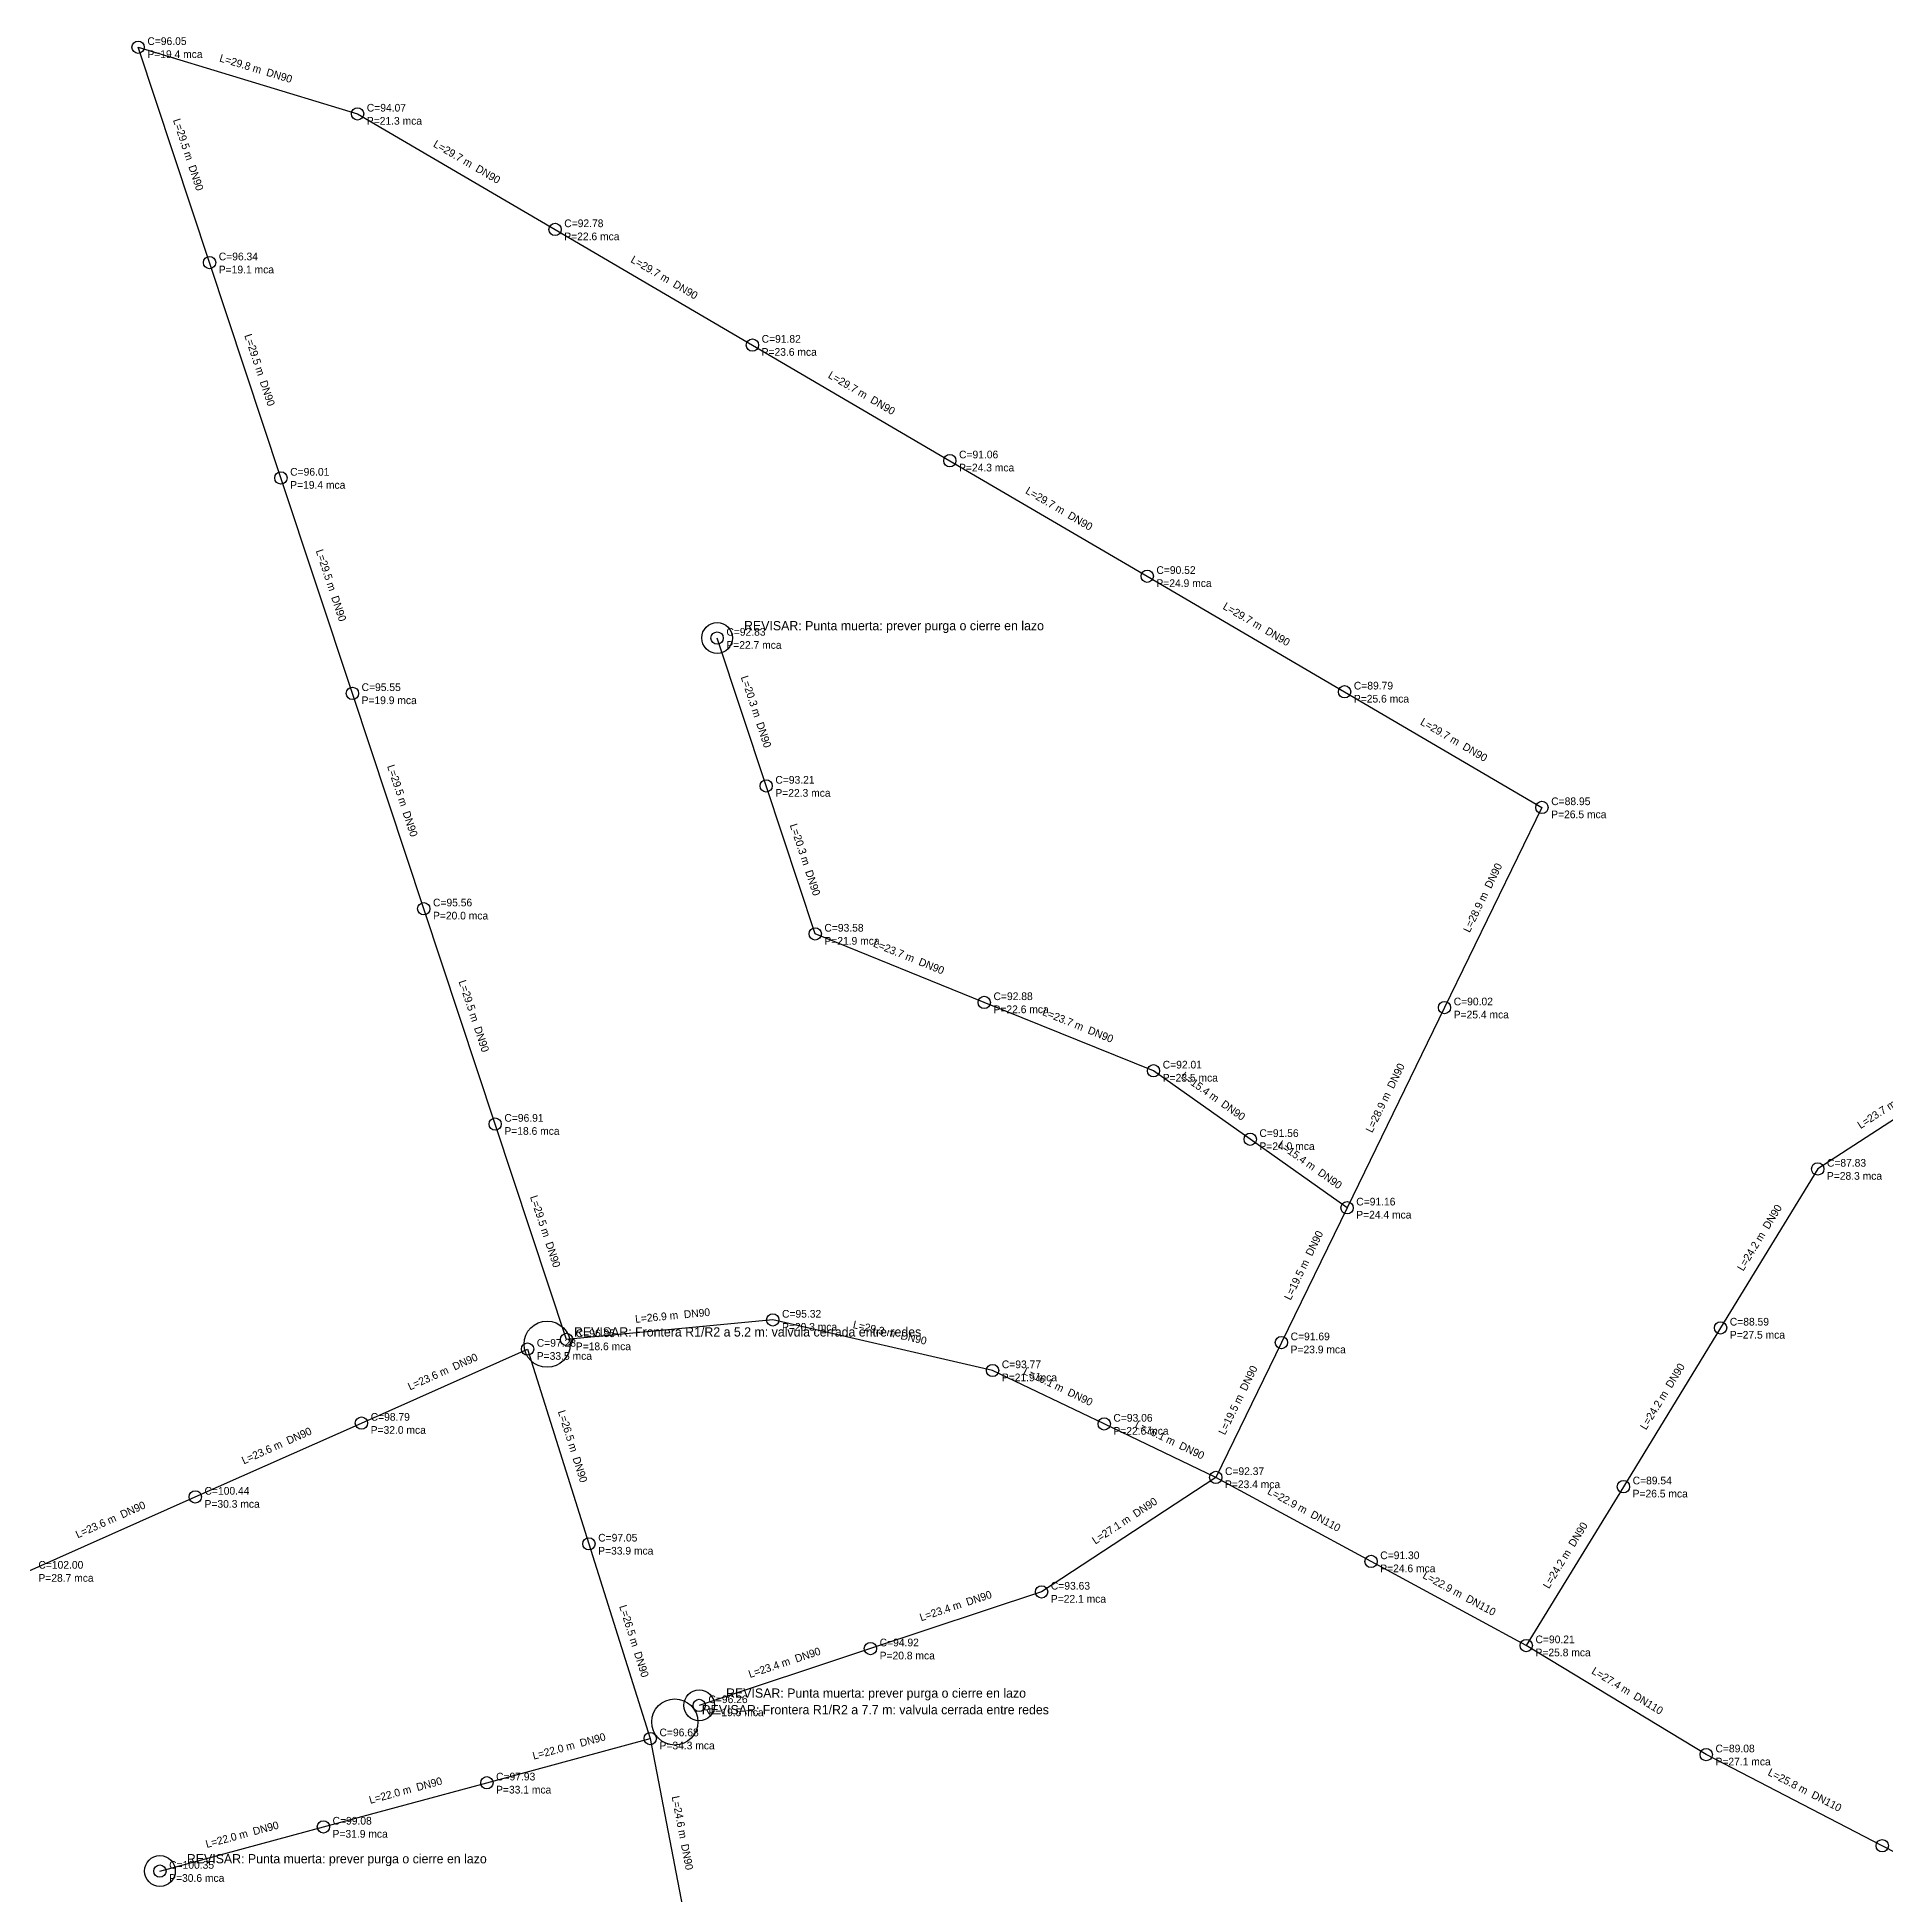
# Model space of a CAD drawing. Extents: x 308163 to 309183, y 8622711 to 8623256.
# Drawn here: x 308342.7 to 308583, y 8623014.3 to 8623255.7 of the extents above; entities that cross this region are included whole.
import ezdxf

# ---------------------------------------------------------------- set-up
doc = ezdxf.new("R2010")
doc.units = 0
for name, color, linetype in [('EPANET_NODO_P_15_25', 2, 'CONTINUOUS'), ('EPANET_NODO_P_25_35', 3, 'CONTINUOUS'), ('EPANET_NODO_TXT', 7, 'CONTINUOUS'), ('EPANET_REVISAR', 6, 'CONTINUOUS'), ('EPANET_TUBO_DN110', 4, 'CONTINUOUS'), ('EPANET_TUBO_DN90', 6, 'CONTINUOUS'), ('EPANET_TUBO_TXT', 8, 'CONTINUOUS')]:
    doc.layers.add(name, color=color, linetype=linetype)

msp = doc.modelspace()

# ---------------------------------------------------------------- linework, layer by layer
at = {"layer": 'EPANET_NODO_P_15_25'}
for centre in [(308355.87, 8623254.41), (308384.39, 8623245.75), (308410.05, 8623230.73), (308365.15, 8623226.42), (308435.7, 8623215.71), (308461.36, 8623200.68), (308374.43, 8623198.43), (308487.01, 8623185.66), (308431.12, 8623177.63), (308383.71, 8623170.44), (308437.49, 8623158.4), (308392.99, 8623142.45), (308443.86, 8623139.17), (308465.84, 8623130.27), (308487.83, 8623121.38), (308402.27, 8623114.46), (308500.4, 8623112.48), (308512.98, 8623103.58), (308438.35, 8623089), (308411.55, 8623086.47), (308504.45, 8623086.06), (308466.92, 8623082.43), (308481.42, 8623075.48), (308495.92, 8623068.54), (308516.1, 8623057.61), (308473.29, 8623053.65), (308451.04, 8623046.28), (308428.79, 8623038.9)]:
    msp.add_circle(centre, 0.8, dxfattribs=at)
at = {"layer": 'EPANET_NODO_P_25_35'}
for centre in [(308512.67, 8623170.64), (308538.32, 8623155.61), (308525.65, 8623129.59), (308574.15, 8623108.62), (308561.53, 8623087.97), (308406.48, 8623085.22), (308384.89, 8623075.6), (308363.3, 8623065.99), (308548.9, 8623067.33), (308414.46, 8623059.9), (308536.28, 8623046.68), (308422.43, 8623034.59), (308559.67, 8623032.5), (308401.19, 8623028.85), (308379.94, 8623023.11), (308582.55, 8623020.67), (308358.7, 8623017.37)]:
    msp.add_circle(centre, 0.8, dxfattribs=at)
at = {"layer": 'EPANET_REVISAR'}
for centre, radius in [((308431.117, 8623177.635), 2), ((308409.017, 8623085.844), 3), ((308425.609, 8623036.746), 3), ((308428.785, 8623038.904), 2), ((308358.7, 8623017.373), 2)]:
    msp.add_circle(centre, radius, dxfattribs=at)
at = {"layer": 'EPANET_TUBO_DN110'}
for p, q in [((308516.1, 8623057.61), (308495.92, 8623068.54)), ((308536.28, 8623046.68), (308516.1, 8623057.61)), ((308559.67, 8623032.5), (308536.28, 8623046.68)), ((308582.55, 8623020.67), (308559.67, 8623032.5)), ((308605.44, 8623008.83), (308582.55, 8623020.67))]:
    msp.add_line(p, q, dxfattribs=at)
at = {"layer": 'EPANET_TUBO_DN90'}
for p, q in [((308365.15, 8623226.42), (308355.87, 8623254.41)), ((308355.87, 8623254.41), (308384.39, 8623245.75)), ((308384.39, 8623245.75), (308410.05, 8623230.73)), ((308410.05, 8623230.73), (308435.7, 8623215.71)), ((308374.43, 8623198.43), (308365.15, 8623226.42)), ((308435.7, 8623215.71), (308461.36, 8623200.68)), ((308461.36, 8623200.68), (308487.01, 8623185.66)), ((308383.71, 8623170.44), (308374.43, 8623198.43)), ((308487.01, 8623185.66), (308512.67, 8623170.64)), ((308437.49, 8623158.4), (308431.12, 8623177.63)), ((308392.99, 8623142.45), (308383.71, 8623170.44)), ((308512.67, 8623170.64), (308538.32, 8623155.61)), ((308443.86, 8623139.17), (308437.49, 8623158.4)), ((308538.32, 8623155.61), (308525.65, 8623129.59)), ((308402.27, 8623114.46), (308392.99, 8623142.45)), ((308465.84, 8623130.27), (308443.86, 8623139.17)), ((308487.83, 8623121.38), (308465.84, 8623130.27)), ((308525.65, 8623129.59), (308512.98, 8623103.58)), ((308593.99, 8623121.51), (308574.15, 8623108.62)), ((308500.4, 8623112.48), (308487.83, 8623121.38)), ((308411.55, 8623086.47), (308402.27, 8623114.46)), ((308512.98, 8623103.58), (308500.4, 8623112.48)), ((308574.15, 8623108.62), (308561.53, 8623087.97)), ((308512.98, 8623103.58), (308504.45, 8623086.06)), ((308438.35, 8623089), (308411.55, 8623086.47)), ((308466.92, 8623082.43), (308438.35, 8623089)), ((308561.53, 8623087.97), (308548.9, 8623067.33)), ((308504.45, 8623086.06), (308495.92, 8623068.54)), ((308384.89, 8623075.6), (308406.48, 8623085.22)), ((308406.48, 8623085.22), (308414.46, 8623059.9)), ((308481.42, 8623075.48), (308466.92, 8623082.43)), ((308363.3, 8623065.99), (308384.89, 8623075.6)), ((308495.92, 8623068.54), (308481.42, 8623075.48)), ((308495.92, 8623068.54), (308473.29, 8623053.65)), ((308341.71, 8623056.37), (308363.3, 8623065.99)), ((308548.9, 8623067.33), (308536.28, 8623046.68)), ((308414.46, 8623059.9), (308422.43, 8623034.59)), ((308473.29, 8623053.65), (308451.04, 8623046.28)), ((308451.04, 8623046.28), (308428.79, 8623038.9)), ((308401.19, 8623028.85), (308422.43, 8623034.59)), ((308422.43, 8623034.59), (308427.07, 8623010.47)), ((308379.94, 8623023.11), (308401.19, 8623028.85)), ((308358.7, 8623017.37), (308379.94, 8623023.11))]:
    msp.add_line(p, q, dxfattribs=at)

# ---------------------------------------------------------------- texts
at = {"layer": 'EPANET_NODO_TXT'}
for s, p in [('C=96.05', (308357.07, 8623254.71)), ('P=19.4 mca', (308357.07, 8623253.01)), ('C=94.07', (308385.59, 8623246.05)), ('P=21.3 mca', (308385.59, 8623244.35)), ('C=92.78', (308411.25, 8623231.03)), ('P=22.6 mca', (308411.25, 8623229.33)), ('C=96.34', (308366.35, 8623226.72)), ('P=19.1 mca', (308366.35, 8623225.02)), ('C=91.82', (308436.9, 8623216.01)), ('P=23.6 mca', (308436.9, 8623214.31)), ('C=91.06', (308462.56, 8623200.98)), ('C=96.01', (308375.63, 8623198.73)), ('P=24.3 mca', (308462.56, 8623199.28)), ('P=19.4 mca', (308375.63, 8623197.03)), ('C=90.52', (308488.21, 8623185.96)), ('P=24.9 mca', (308488.21, 8623184.26)), ('C=92.83', (308432.32, 8623177.93)), ('P=22.7 mca', (308432.32, 8623176.23)), ('C=95.55', (308384.91, 8623170.74)), ('P=19.9 mca', (308384.91, 8623169.04)), ('C=89.79', (308513.87, 8623170.94)), ('P=25.6 mca', (308513.87, 8623169.24)), ('C=93.21', (308438.69, 8623158.7)), ('P=22.3 mca', (308438.69, 8623157)), ('C=88.95', (308539.52, 8623155.91)), ('P=26.5 mca', (308539.52, 8623154.21)), ('C=95.56', (308394.19, 8623142.75)), ('P=20.0 mca', (308394.19, 8623141.05)), ('C=93.58', (308445.06, 8623139.47)), ('P=21.9 mca', (308445.06, 8623137.77)), ('C=92.88', (308467.04, 8623130.57)), ('P=22.6 mca', (308467.04, 8623128.87)), ('C=90.02', (308526.85, 8623129.89)), ('P=25.4 mca', (308526.85, 8623128.19)), ('C=92.01', (308489.03, 8623121.68)), ('P=23.5 mca', (308489.03, 8623119.98)), ('C=96.91', (308403.47, 8623114.76)), ('P=18.6 mca', (308403.47, 8623113.06)), ('C=91.56', (308501.6, 8623112.78)), ('P=24.0 mca', (308501.6, 8623111.08)), ('C=87.83', (308575.35, 8623108.92)), ('P=28.3 mca', (308575.35, 8623107.22)), ('C=91.16', (308514.18, 8623103.88)), ('P=24.4 mca', (308514.18, 8623102.18)), ('C=95.32', (308439.55, 8623089.3)), ('C=96.95', (308412.75, 8623086.77)), ('P=20.3 mca', (308439.55, 8623087.6)), ('C=88.59', (308562.73, 8623088.27)), ('C=97.28', (308407.68, 8623085.52)), ('P=18.6 mca', (308412.75, 8623085.07)), ('C=91.69', (308505.65, 8623086.36)), ('P=23.9 mca', (308505.65, 8623084.66)), ('P=27.5 mca', (308562.73, 8623086.57)), ('P=33.5 mca', (308407.68, 8623083.82)), ('C=93.77', (308468.12, 8623082.73)), ('P=21.9 mca', (308468.12, 8623081.03)), ('C=98.79', (308386.09, 8623075.9)), ('C=93.06', (308482.62, 8623075.78)), ('P=32.0 mca', (308386.09, 8623074.2)), ('P=22.6 mca', (308482.62, 8623074.08)), ('C=92.37', (308497.12, 8623068.84)), ('C=89.54', (308550.1, 8623067.63)), ('C=100.44', (308364.5, 8623066.29)), ('P=23.4 mca', (308497.12, 8623067.14)), ('P=26.5 mca', (308550.1, 8623065.93)), ('P=30.3 mca', (308364.5, 8623064.59)), ('C=97.05', (308415.66, 8623060.2)), ('P=33.9 mca', (308415.66, 8623058.5)), ('C=91.30', (308517.3, 8623057.91)), ('C=102.00', (308342.91, 8623056.67)), ('P=24.6 mca', (308517.3, 8623056.21)), ('P=28.7 mca', (308342.91, 8623054.97)), ('C=93.63', (308474.49, 8623053.95)), ('P=22.1 mca', (308474.49, 8623052.25)), ('C=94.92', (308452.24, 8623046.58)), ('C=90.21', (308537.48, 8623046.98)), ('P=20.8 mca', (308452.24, 8623044.88)), ('P=25.8 mca', (308537.48, 8623045.28)), ('C=96.26', (308429.99, 8623039.2)), ('P=19.5 mca', (308429.99, 8623037.5)), ('C=96.68', (308423.63, 8623034.89)), ('P=34.3 mca', (308423.63, 8623033.19)), ('C=89.08', (308560.87, 8623032.8)), ('C=97.93', (308402.39, 8623029.15)), ('P=27.1 mca', (308560.87, 8623031.1)), ('P=33.1 mca', (308402.39, 8623027.45)), ('C=99.08', (308381.14, 8623023.41)), ('P=31.9 mca', (308381.14, 8623021.71)), ('C=100.35', (308359.9, 8623017.67)), ('P=30.6 mca', (308359.9, 8623015.97))]:
    msp.add_text(s, height=1, dxfattribs=at).set_placement(p)
at = {"layer": 'EPANET_REVISAR'}
for s, p in [('REVISAR: Punta muerta: prever purga o cierre en lazo', (308434.617, 8623178.635)), ('REVISAR: Frontera R1/R2 a 5.2 m: valvula cerrada entre redes', (308412.517, 8623086.844)), ('REVISAR: Punta muerta: prever purga o cierre en lazo', (308432.285, 8623039.904)), ('REVISAR: Frontera R1/R2 a 7.7 m: valvula cerrada entre redes', (308429.109, 8623037.746)), ('REVISAR: Punta muerta: prever purga o cierre en lazo', (308362.2, 8623018.373))]:
    msp.add_text(s, height=1.2, dxfattribs=at).set_placement(p)
at = {"layer": 'EPANET_TUBO_TXT'}
for s, rotation, p in [('L=29.8 m  DN90', -16.89, (308366.355, 8623252.585)), ('L=29.5 m  DN90', -71.66, (308360.378, 8623244.944)), ('L=29.7 m  DN90', -30.34, (308394.131, 8623241.554)), ('L=29.7 m  DN90', -30.35, (308419.787, 8623226.535)), ('L=29.5 m  DN90', -71.66, (308369.658, 8623216.954)), ('L=29.7 m  DN90', -30.36, (308445.442, 8623211.51)), ('L=29.7 m  DN90', -30.35, (308471.097, 8623196.485)), ('L=29.5 m  DN90', -71.66, (308378.938, 8623188.964)), ('L=29.7 m  DN90', -30.34, (308496.751, 8623181.464)), ('L=20.3 m  DN90', -71.67, (308434.174, 8623172.544)), ('L=29.7 m  DN90', -30.37, (308522.408, 8623166.441)), ('L=29.5 m  DN90', -71.66, (308388.218, 8623160.974)), ('L=20.3 m  DN90', -71.67, (308440.544, 8623153.314)), ('L=28.9 m  DN90', 64.04, (308528.916, 8623139.267)), ('L=23.7 m  DN90', -22.04, (308451.315, 8623137.554)), ('L=29.5 m  DN90', -71.66, (308397.498, 8623132.984)), ('L=23.7 m  DN90', -22.01, (308473.299, 8623128.657)), ('L=28.9 m  DN90', 64.03, (308516.246, 8623113.253)), ('L=15.4 m  DN90', -35.3, (308491.324, 8623120.499)), ('L=23.7 m  DN90', 33.01, (308579.722, 8623113.791)), ('L=15.4 m  DN90', -35.28, (308503.898, 8623111.598)), ('L=29.5 m  DN90', -71.66, (308406.778, 8623104.994)), ('L=24.2 m  DN90', 58.57, (308564.468, 8623095.27)), ('L=19.5 m  DN90', 64.04, (308505.646, 8623091.487)), ('L=26.9 m  DN90', 5.39, (308420.507, 8623088.621)), ('L=29.3 m  DN90', -12.95, (308448.697, 8623087.955)), ('L=23.6 m  DN90', 24.02, (308391.192, 8623079.831)), ('L=16.1 m  DN90', -25.61, (308470.818, 8623082.003)), ('L=19.5 m  DN90', 64.04, (308497.116, 8623073.967)), ('L=24.2 m  DN90', 58.54, (308551.841, 8623074.627)), ('L=26.5 m  DN90', -72.51, (308410.405, 8623077.09)), ('L=16.1 m  DN90', -25.58, (308485.317, 8623075.056)), ('L=23.6 m  DN90', 23.99, (308369.601, 8623070.218)), ('L=22.9 m  DN110', -28.44, (308502.54, 8623066.433)), ('L=23.6 m  DN90', 24.02, (308348.012, 8623060.601)), ('L=27.1 m  DN90', 33.34, (308480.265, 8623059.795)), ('L=24.2 m  DN90', 58.57, (308539.218, 8623053.98)), ('L=22.9 m  DN110', -28.44, (308522.72, 8623055.503)), ('L=26.5 m  DN90', -72.52, (308418.381, 8623051.775)), ('L=23.4 m  DN90', 18.33, (308457.636, 8623049.834)), ('L=23.4 m  DN90', 18.35, (308435.386, 8623042.458)), ('L=27.4 m  DN110', -31.23, (308544.673, 8623043.112)), ('L=22.0 m  DN90', 15.12, (308407.281, 8623031.843)), ('L=25.8 m  DN110', -27.34, (308567.577, 8623029.875)), ('L=22.0 m  DN90', 15.12, (308386.036, 8623026.103)), ('L=24.6 m  DN90', -79.11, (308425.207, 8623027.037)), ('L=22.0 m  DN90', 15.12, (308364.791, 8623020.363))]:
    msp.add_text(s, height=1, rotation=rotation, dxfattribs=at).set_placement(p)

doc.saveas('drawing.dxf')
